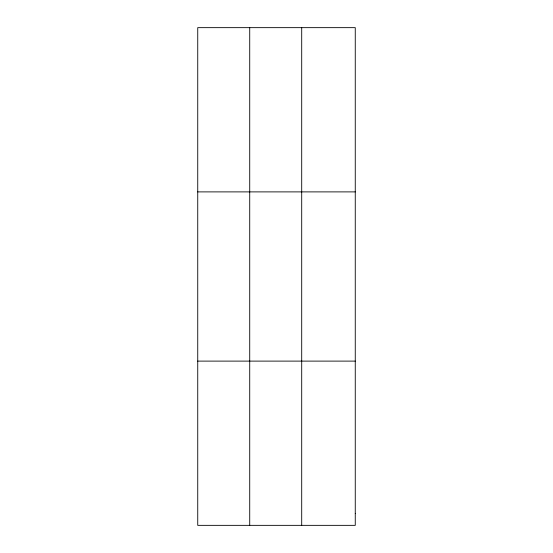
<?xml version="1.0" encoding="UTF-8"?>
<svg xmlns="http://www.w3.org/2000/svg" width="553" height="553" viewBox="0 0 553 553"><rect width="100%" height="100%" fill="white"/><g stroke="black" fill="none" stroke-linecap="round" stroke-linejoin="round"><path stroke-width="0.83" d="M249.721 27.65L249.721 525.35M301.703 27.65L301.703 525.35M197.739 191.891L355.261 191.891M197.739 361.109L355.261 361.109M355.261 513.619L355.261 525.35L197.739 525.35L197.739 27.65L355.261 27.65L355.261 513.619"/></g></svg>
